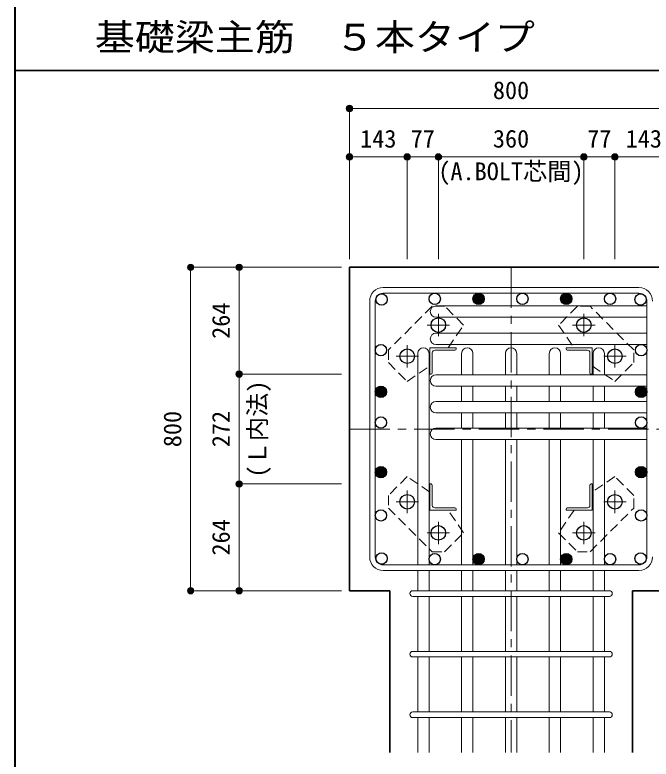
# Model space of a CAD drawing. Units: millimetres at full size, sheet at 1:20. Extents: x -3982 to 3969, y -2797 to 2801.
# Drawn here: x -3982 to -2407, y -1851 to -10 of the extents above; entities that cross this region are included whole.
import ezdxf
from ezdxf.enums import TextEntityAlignment as Align

# ---------------------------------------------------------------- set-up
doc = ezdxf.new("R2010")
doc.units = ezdxf.units.MM
doc.header["$LTSCALE"] = 20
doc.header["$PDMODE"] = 32
doc.header["$PDSIZE"] = 12
doc.linetypes.add('CHAIN1', pattern=[8, 5, -1, 1, -1])
doc.linetypes.add('DASHED1', pattern=[1.8, 1.2, -0.6])
for name, color, linetype, lineweight in [('6-1_躯体線', 2, 'Continuous', 35), ('6-2_A.Bolt_', 4, 'Continuous', 9), ('6-3_柱型主筋', 4, 'Continuous', 9), ('6-4_フープ', 7, 'Continuous', 18), ('6-5_梁主筋', 7, 'Continuous', 18), ('6-6_S.T.P.', 7, 'Continuous', 18), ('6-7_文字', 7, 'Continuous', 18), ('6-9', 4, 'DASHED1', 9), ('6-D_寸法', 4, 'Continuous', 9), ('F-0_枠', 6, 'Continuous', 40)]:
    doc.layers.add(name, color=color, linetype=linetype, lineweight=lineweight)
doc.styles.add('ＭＳ ゴシック', font='')
doc.styles.get('ＭＳ ゴシック').set_extended_font_data('MS Gothic')

msp = doc.modelspace()

# ---------------------------------------------------------------- linework, layer by layer
at = {"layer": '6-1_躯体線'}
for p, q in [((-1953.87, -634.67), (-3153.87, -634.67)), ((-3153.87, -1434.67), (-3153.87, -634.67)), ((-3054.37, -1434.67), (-3153.87, -1434.67)), ((-3054.37, -1834.67), (-3054.37, -1434.67)), ((-2453.37, -1834.67), (-2453.37, -1434.67)), ((-2353.87, -1434.67), (-2453.37, -1434.67))]:
    msp.add_line(p, q, dxfattribs=at)
at = {"layer": '6-2_A.Bolt_', "linetype": 'CHAIN1'}
for p, q in [((-2933.87, -805.37), (-2933.87, -749.87)), ((-2573.87, -805.37), (-2573.87, -749.87)), ((-2906.17, -777.67), (-2961.67, -777.67)), ((-2601.57, -777.67), (-2546.07, -777.67)), ((-3010.87, -882.37), (-3010.87, -826.87)), ((-2496.87, -882.37), (-2496.87, -826.87)), ((-2983.17, -854.67), (-3038.67, -854.67)), ((-2524.57, -854.67), (-2469.07, -854.67)), ((-3010.87, -1186.97), (-3010.87, -1242.47)), ((-2496.87, -1186.97), (-2496.87, -1242.47)), ((-2983.17, -1214.67), (-3038.67, -1214.67)), ((-2524.57, -1214.67), (-2469.07, -1214.67)), ((-2933.87, -1263.97), (-2933.87, -1319.47)), ((-2573.87, -1263.97), (-2573.87, -1319.47)), ((-2906.17, -1291.67), (-2961.67, -1291.67)), ((-2601.57, -1291.67), (-2546.07, -1291.67))]:
    msp.add_line(p, q, dxfattribs=at)
at = {"layer": '6-2_A.Bolt_', "linetype": 'DASHED1'}
for p, q in [((-2954.87, -878.77), (-2954.87, -833.67)), ((-2909.77, -833.67), (-2954.87, -833.67)), ((-2597.97, -833.67), (-2552.87, -833.67)), ((-2552.87, -878.77), (-2552.87, -833.67)), ((-2954.87, -1190.57), (-2954.87, -1235.67)), ((-2552.87, -1190.57), (-2552.87, -1235.67)), ((-2909.77, -1235.67), (-2954.87, -1235.67)), ((-2597.97, -1235.67), (-2552.87, -1235.67))]:
    msp.add_line(p, q, dxfattribs=at)
at = {"layer": '6-2_A.Bolt_'}
for p, q in [((-2954.87, -898.67), (-2954.87, -833.67)), ((-2889.87, -833.67), (-2954.87, -833.67)), ((-2948.87, -845.67), (-2948.87, -895.67)), ((-2942.87, -839.67), (-2892.87, -839.67)), ((-2889.87, -833.67), (-2889.87, -836.67)), ((-2617.87, -833.67), (-2617.87, -836.67)), ((-2617.87, -833.67), (-2552.87, -833.67)), ((-2564.87, -839.67), (-2614.87, -839.67)), ((-2558.87, -845.67), (-2558.87, -895.67)), ((-2552.87, -898.67), (-2552.87, -833.67)), ((-2954.87, -898.67), (-2951.87, -898.67)), ((-2552.87, -898.67), (-2555.87, -898.67)), ((-2954.87, -1170.67), (-2951.87, -1170.67)), ((-2954.87, -1170.67), (-2954.87, -1235.67)), ((-2948.87, -1223.67), (-2948.87, -1173.67)), ((-2558.87, -1223.67), (-2558.87, -1173.67)), ((-2552.87, -1170.67), (-2555.87, -1170.67)), ((-2552.87, -1170.67), (-2552.87, -1235.67)), ((-2942.87, -1229.67), (-2892.87, -1229.67)), ((-2889.87, -1235.67), (-2889.87, -1232.67)), ((-2617.87, -1235.67), (-2617.87, -1232.67)), ((-2564.87, -1229.67), (-2614.87, -1229.67)), ((-2889.87, -1235.67), (-2954.87, -1235.67)), ((-2617.87, -1235.67), (-2552.87, -1235.67))]:
    msp.add_line(p, q, dxfattribs=at)
at = {"layer": '6-2_A.Bolt_', "color": 3, "lineweight": 25}
for centre in [(-2933.87, -777.67), (-2573.87, -777.67), (-3010.87, -854.67), (-2496.87, -854.67), (-3010.87, -1214.67), (-2496.87, -1214.67), (-2933.87, -1291.67), (-2573.87, -1291.67)]:
    msp.add_circle(centre, 18, dxfattribs=at)
at = {"layer": '6-2_A.Bolt_'}
for centre, radius, start, end in [((-2942.87, -845.67), 6, 90, 180), ((-2892.87, -836.67), 3, 270, 0), ((-2614.87, -836.67), 3, 180, 270), ((-2564.87, -845.67), 6, 0, 90), ((-2951.87, -895.67), 3, 270, 0), ((-2555.87, -895.67), 3, 180, 270), ((-2951.87, -1173.67), 3, 0, 90), ((-2555.87, -1173.67), 3, 90, 180), ((-2942.87, -1223.67), 6, 180, 270), ((-2892.87, -1232.67), 3, 0, 90), ((-2614.87, -1232.67), 3, 90, 180), ((-2564.87, -1223.67), 6, 270, 0)]:
    msp.add_arc(centre, radius, start, end, dxfattribs=at)
at = {"layer": '6-3_柱型主筋', "color": 3, "lineweight": 25}
for centre in [(-2942.87, -712.67), (-2834.37, -712.67), (-2725.87, -712.67), (-2617.37, -712.67), (-2508.87, -712.67), (-3074.26, -714.28), (-2433.48, -714.28), (-3075.87, -839.67), (-2431.87, -839.67), (-3075.87, -942.67), (-2431.87, -942.67), (-3075.87, -1018.67), (-2431.87, -1018.67), (-3075.87, -1141.47), (-2431.87, -1141.47), (-3075.87, -1248.26), (-2431.87, -1248.26), (-3074.26, -1355.06), (-2942.87, -1356.67), (-2834.37, -1356.67), (-2725.87, -1356.67), (-2617.37, -1356.67), (-2508.87, -1356.67), (-2433.48, -1355.06)]:
    msp.add_circle(centre, 14, dxfattribs=at)
at = {"layer": '6-3_柱型主筋'}
for centre, radius in [((-2834.37, -712.67), 14), ((-2617.37, -712.67), 14), ((-2834.37, -712.67), 12.6), ((-2834.37, -712.67), 11.2), ((-2834.37, -712.67), 9.8), ((-2834.37, -712.67), 8.4), ((-2834.37, -712.67), 7), ((-2834.37, -712.67), 5.6), ((-2834.37, -712.67), 4.2), ((-2834.37, -712.67), 2.8), ((-2834.37, -712.67), 1.4), ((-2617.37, -712.67), 12.6), ((-2617.37, -712.67), 11.2), ((-2617.37, -712.67), 9.8), ((-2617.37, -712.67), 8.4), ((-2617.37, -712.67), 7), ((-2617.37, -712.67), 5.6), ((-2617.37, -712.67), 4.2), ((-2617.37, -712.67), 2.8), ((-2617.37, -712.67), 1.4), ((-3075.87, -942.67), 14), ((-3075.87, -942.67), 12.6), ((-3075.87, -942.67), 11.2), ((-3075.87, -942.67), 9.8), ((-3075.87, -942.67), 8.4), ((-3075.87, -942.67), 7), ((-3075.87, -942.67), 5.6), ((-3075.87, -942.67), 4.2), ((-2431.87, -942.67), 14), ((-2431.87, -942.67), 12.6), ((-2431.87, -942.67), 11.2), ((-2431.87, -942.67), 9.8), ((-2431.87, -942.67), 8.4), ((-2431.87, -942.67), 7), ((-2431.87, -942.67), 5.6), ((-2431.87, -942.67), 4.2), ((-3075.87, -942.67), 2.8), ((-3075.87, -942.67), 1.4), ((-2431.87, -942.67), 2.8), ((-2431.87, -942.67), 1.4), ((-3075.87, -1141.47), 14), ((-3075.87, -1141.47), 12.6), ((-3075.87, -1141.47), 11.2), ((-3075.87, -1141.47), 9.8), ((-3075.87, -1141.47), 8.4), ((-3075.87, -1141.47), 7), ((-3075.87, -1141.47), 5.6), ((-3075.87, -1141.47), 4.2), ((-3075.87, -1141.47), 2.8), ((-3075.87, -1141.47), 1.4), ((-2431.87, -1141.47), 14), ((-2431.87, -1141.47), 12.6), ((-2431.87, -1141.47), 11.2), ((-2431.87, -1141.47), 9.8), ((-2431.87, -1141.47), 8.4), ((-2431.87, -1141.47), 7), ((-2431.87, -1141.47), 5.6), ((-2431.87, -1141.47), 4.2), ((-2431.87, -1141.47), 2.8), ((-2431.87, -1141.47), 1.4), ((-2834.37, -1356.67), 14), ((-2617.37, -1356.67), 14), ((-2834.37, -1356.67), 12.6), ((-2834.37, -1356.67), 11.2), ((-2834.37, -1356.67), 9.8), ((-2834.37, -1356.67), 8.4), ((-2834.37, -1356.67), 7), ((-2834.37, -1356.67), 5.6), ((-2834.37, -1356.67), 4.2), ((-2834.37, -1356.67), 2.8), ((-2834.37, -1356.67), 1.4), ((-2617.37, -1356.67), 12.6), ((-2617.37, -1356.67), 11.2), ((-2617.37, -1356.67), 9.8), ((-2617.37, -1356.67), 8.4), ((-2617.37, -1356.67), 7), ((-2617.37, -1356.67), 5.6), ((-2617.37, -1356.67), 4.2), ((-2617.37, -1356.67), 2.8), ((-2617.37, -1356.67), 1.4)]:
    msp.add_circle(centre, radius, dxfattribs=at)
at = {"layer": '6-4_フープ'}
for p, q in [((-2437.37, -684.67), (-3070.37, -684.67)), ((-2437.37, -698.67), (-3070.37, -698.67)), ((-3103.87, -1351.17), (-3103.87, -718.17)), ((-3089.87, -1351.17), (-3089.87, -718.17)), ((-2417.87, -1351.17), (-2417.87, -718.17)), ((-2437.37, -1370.67), (-3070.37, -1370.67)), ((-2437.37, -1384.67), (-3070.37, -1384.67))]:
    msp.add_line(p, q, dxfattribs=at)
for centre, radius, start, end in [((-3070.37, -718.17), 33.5, 90, 180), ((-3070.37, -718.17), 19.5, 90, 180), ((-2437.37, -718.17), 33.5, 0, 90), ((-2437.37, -718.17), 19.5, 0, 90), ((-3070.37, -1351.17), 33.5, 180, 270), ((-3070.37, -1351.17), 19.5, 180, 270), ((-2437.37, -1351.17), 33.5, 270, 0), ((-2437.37, -1351.17), 19.5, 270, 0)]:
    msp.add_arc(centre, radius, start, end, dxfattribs=at)
at = {"layer": '6-5_梁主筋'}
for p, q in [((-2939.87, -730.28), (-2417.87, -730.28)), ((-2939.87, -758.28), (-2417.87, -758.28)), ((-2939.87, -797.67), (-2417.87, -797.67)), ((-2939.87, -825.67), (-2417.87, -825.67)), ((-2984.87, -847.55), (-2984.87, -1370.67)), ((-2956.87, -847.55), (-2956.87, -1370.67)), ((-2876.37, -847.67), (-2876.37, -900.67)), ((-2848.37, -847.67), (-2848.37, -900.67)), ((-2767.87, -847.67), (-2767.87, -900.67)), ((-2739.87, -847.67), (-2739.87, -900.67)), ((-2659.37, -847.67), (-2659.37, -900.67)), ((-2631.37, -847.67), (-2631.37, -900.67)), ((-2550.87, -847.67), (-2550.87, -900.67)), ((-2522.87, -847.67), (-2522.87, -900.67)), ((-2939.87, -900.67), (-2417.87, -900.67)), ((-2939.87, -928.67), (-2417.87, -928.67)), ((-2876.37, -966.67), (-2876.37, -928.67)), ((-2848.37, -966.67), (-2848.37, -928.67)), ((-2767.87, -966.67), (-2767.87, -928.67)), ((-2739.87, -966.67), (-2739.87, -928.67)), ((-2659.37, -966.67), (-2659.37, -928.67)), ((-2631.37, -966.67), (-2631.37, -928.67)), ((-2550.87, -966.67), (-2550.87, -928.67)), ((-2522.87, -966.67), (-2522.87, -928.67)), ((-2939.87, -966.67), (-2417.87, -966.67)), ((-2939.87, -994.67), (-2417.87, -994.67)), ((-2876.37, -994.67), (-2876.37, -1032.67)), ((-2848.37, -994.67), (-2848.37, -1032.67)), ((-2767.87, -994.67), (-2767.87, -1032.67)), ((-2739.87, -994.67), (-2739.87, -1032.67)), ((-2659.37, -994.67), (-2659.37, -1032.67)), ((-2631.37, -994.67), (-2631.37, -1032.67)), ((-2550.87, -994.67), (-2550.87, -1032.67)), ((-2522.87, -994.67), (-2522.87, -1032.67)), ((-2939.87, -1032.67), (-2417.87, -1032.67)), ((-2939.87, -1060.67), (-2417.87, -1060.67)), ((-2876.37, -1060.67), (-2876.37, -1370.67)), ((-2848.37, -1060.67), (-2848.37, -1370.67)), ((-2767.87, -1060.67), (-2767.87, -1370.67)), ((-2739.87, -1060.67), (-2739.87, -1370.67)), ((-2659.37, -1060.67), (-2659.37, -1370.67)), ((-2631.37, -1060.67), (-2631.37, -1370.67)), ((-2550.87, -1060.67), (-2550.87, -1370.67)), ((-2522.87, -1060.67), (-2522.87, -1370.67)), ((-2984.87, -1384.67), (-2984.87, -1434.67)), ((-2956.87, -1384.67), (-2956.87, -1434.67)), ((-2876.37, -1384.67), (-2876.37, -1434.67)), ((-2848.37, -1384.67), (-2848.37, -1434.67)), ((-2767.87, -1384.67), (-2767.87, -1434.67)), ((-2739.87, -1384.67), (-2739.87, -1434.67)), ((-2659.37, -1384.67), (-2659.37, -1434.67)), ((-2631.37, -1384.67), (-2631.37, -1434.67)), ((-2550.87, -1384.67), (-2550.87, -1434.67)), ((-2522.87, -1384.67), (-2522.87, -1434.67)), ((-2984.87, -1448.67), (-2984.87, -1584.67)), ((-2956.87, -1448.67), (-2956.87, -1584.67)), ((-2876.37, -1448.67), (-2876.37, -1584.67)), ((-2848.37, -1448.67), (-2848.37, -1584.67)), ((-2767.87, -1448.67), (-2767.87, -1584.67)), ((-2739.87, -1448.67), (-2739.87, -1584.67)), ((-2659.37, -1448.67), (-2659.37, -1584.67)), ((-2631.37, -1448.67), (-2631.37, -1584.67)), ((-2550.87, -1448.67), (-2550.87, -1584.67)), ((-2522.87, -1448.67), (-2522.87, -1584.67)), ((-2984.87, -1598.67), (-2984.87, -1734.67)), ((-2956.87, -1598.67), (-2956.87, -1734.67)), ((-2876.37, -1598.67), (-2876.37, -1734.67)), ((-2848.37, -1598.67), (-2848.37, -1734.67)), ((-2767.87, -1598.67), (-2767.87, -1734.67)), ((-2739.87, -1598.67), (-2739.87, -1734.67)), ((-2659.37, -1598.67), (-2659.37, -1734.67)), ((-2631.37, -1598.67), (-2631.37, -1734.67)), ((-2550.87, -1598.67), (-2550.87, -1734.67)), ((-2522.87, -1598.67), (-2522.87, -1734.67)), ((-2984.87, -1748.67), (-2984.87, -1834.67)), ((-2956.87, -1748.67), (-2956.87, -1834.67)), ((-2876.37, -1748.67), (-2876.37, -1834.67)), ((-2848.37, -1748.67), (-2848.37, -1834.67)), ((-2767.87, -1748.67), (-2767.87, -1834.67)), ((-2739.87, -1748.67), (-2739.87, -1834.67)), ((-2659.37, -1748.67), (-2659.37, -1834.67)), ((-2631.37, -1748.67), (-2631.37, -1834.67)), ((-2550.87, -1748.67), (-2550.87, -1834.67)), ((-2522.87, -1748.67), (-2522.87, -1834.67))]:
    msp.add_line(p, q, dxfattribs=at)
for centre, start, end in [((-2939.87, -744.28), 90, 180), ((-2939.87, -744.28), 180, 270), ((-2939.87, -811.67), 90, 180), ((-2939.87, -811.67), 180, 270), ((-2970.87, -847.67), 90, 179.51825), ((-2970.87, -847.67), 0.48175, 90), ((-2862.37, -847.67), 90, 180), ((-2862.37, -847.67), 0, 90), ((-2753.87, -847.67), 90, 180), ((-2753.87, -847.67), 0, 90), ((-2645.37, -847.67), 90, 180), ((-2645.37, -847.67), 0, 90), ((-2536.87, -847.67), 90, 180), ((-2536.87, -847.67), 0, 90), ((-2939.87, -914.67), 90, 180), ((-2939.87, -914.67), 180, 270), ((-2939.87, -980.67), 90, 180), ((-2939.87, -980.67), 180, 270), ((-2939.87, -1046.67), 90, 180), ((-2939.87, -1046.67), 180, 270)]:
    msp.add_arc(centre, 14, start, end, dxfattribs=at)
at = {"layer": '6-6_S.T.P.'}
for p, q in [((-2997.37, -1434.67), (-2510.76, -1434.67)), ((-2997.37, -1448.67), (-2510.76, -1448.67)), ((-2997.37, -1584.67), (-2510.76, -1584.67)), ((-2997.37, -1598.67), (-2510.76, -1598.67)), ((-2997.37, -1734.67), (-2510.76, -1734.67)), ((-2997.37, -1748.67), (-2510.76, -1748.67))]:
    msp.add_line(p, q, dxfattribs=at)
for centre, start, end in [((-2997.37, -1441.67), 90, 270), ((-2997.37, -1441.67), 90, 270), ((-2997.37, -1441.67), 90, 270), ((-2997.37, -1441.67), 90, 270), ((-2510.37, -1441.67), 270, 90), ((-2510.37, -1441.67), 270, 90), ((-2510.37, -1441.67), 270, 90), ((-2510.37, -1441.67), 270, 90), ((-2997.37, -1591.67), 90, 270), ((-2510.37, -1591.67), 270, 90), ((-2997.37, -1741.67), 90, 270), ((-2510.37, -1741.67), 270, 90)]:
    msp.add_arc(centre, 7, start, end, dxfattribs=at)
at = {"layer": '6-9'}
for p, q in [((-2949.37, -730.97), (-3057.57, -839.17)), ((-2918.27, -730.97), (-2949.37, -730.97)), ((-2871.57, -777.67), (-2918.27, -730.97)), ((-2558.37, -730.97), (-2589.47, -730.97)), ((-2450.17, -839.17), (-2558.37, -730.97)), ((-2909.77, -833.67), (-2871.57, -777.67)), ((-3057.57, -839.17), (-3057.57, -870.27)), ((-2450.17, -870.27), (-2450.17, -839.17)), ((-2552.87, -878.77), (-2496.87, -916.97)), ((-2496.87, -916.97), (-2450.17, -870.27)), ((-3010.87, -1152.37), (-3057.57, -1199.07)), ((-2954.87, -1190.58), (-3010.87, -1152.37)), ((-3057.57, -1199.07), (-3057.57, -1230.17)), ((-2450.17, -1230.17), (-2450.17, -1199.07)), ((-3057.57, -1230.17), (-2949.37, -1338.37)), ((-2558.37, -1338.37), (-2450.17, -1230.17)), ((-2597.96, -1235.67), (-2636.17, -1291.67)), ((-2636.17, -1291.67), (-2589.47, -1338.37)), ((-2949.37, -1338.37), (-2918.27, -1338.37)), ((-2589.47, -1338.37), (-2558.37, -1338.37))]:
    msp.add_line(p, q, dxfattribs=at)
for points in [[(-2589.47, -730.97), (-2636.17, -777.67), (-2598.05, -833.67)], [(-3057.57, -870.27), (-3010.87, -916.97), (-2954.87, -878.86)], [(-2450.17, -1199.07), (-2496.87, -1152.37), (-2552.87, -1190.49)], [(-2918.27, -1338.37), (-2871.57, -1291.67), (-2909.68, -1235.67)]]:
    msp.add_lwpolyline(points, dxfattribs=at)
at = {"layer": '6-D_寸法'}
for p, q in [((-2353.87, -241.65), (-3153.87, -241.65)), ((-3153.87, -361.65), (-3010.87, -361.65)), ((-3010.87, -361.65), (-3010.87, -614.67)), ((-3010.87, -361.65), (-2933.87, -361.65)), ((-2933.87, -361.65), (-2933.87, -614.67)), ((-2573.87, -361.65), (-2933.87, -361.65)), ((-2933.87, -361.65), (-2573.87, -361.65)), ((-2573.87, -361.65), (-2573.87, -614.67)), ((-2573.87, -361.65), (-2496.87, -361.65)), ((-2496.87, -361.65), (-2496.87, -614.67)), ((-2496.87, -361.65), (-2353.87, -361.65)), ((-3546.89, -634.67), (-3426.89, -634.67)), ((-3546.89, -634.67), (-3546.89, -1434.67)), ((-3426.89, -634.67), (-3173.87, -634.67)), ((-3426.89, -634.67), (-3426.89, -898.67)), ((-3426.89, -898.67), (-3173.87, -898.67)), ((-3426.89, -898.67), (-3426.89, -1170.67)), ((-3426.89, -1170.67), (-3173.87, -1170.67)), ((-3426.89, -1170.67), (-3426.89, -1434.67))]:
    msp.add_line(p, q, dxfattribs=at)
at = {"layer": '6-D_寸法', "linetype": 'CHAIN1'}
for p, q in [((-2753.87, -634.67), (-2753.87, -1834.67)), ((-3153.87, -1034.67), (-2353.87, -1034.67))]:
    msp.add_line(p, q, dxfattribs=at)
at = {"layer": '6-D_寸法'}
for points in [[(-3153.87, -241.65), (-3153.87, -361.65), (-3153.87, -614.67)], [(-3546.89, -1434.67), (-3426.89, -1434.67), (-3173.87, -1434.67)]]:
    msp.add_lwpolyline(points, dxfattribs=at)
for centre, radius in [((-3153.87, -241.65), 8), ((-3153.87, -241.65), 7.2), ((-3153.87, -241.65), 6.4), ((-3153.87, -241.65), 5.6), ((-3153.87, -241.65), 4.8), ((-3153.87, -241.65), 4), ((-3153.87, -241.65), 3.2), ((-3153.87, -241.65), 2.4), ((-3153.87, -241.65), 1.6), ((-3153.87, -241.65), 0.8), ((-3153.87, -361.65), 8), ((-3153.87, -361.65), 7.2), ((-3153.87, -361.65), 6.4), ((-3153.87, -361.65), 5.6), ((-3153.87, -361.65), 4.8), ((-3153.87, -361.65), 4), ((-3153.87, -361.65), 3.2), ((-3153.87, -361.65), 2.4), ((-3153.87, -361.65), 1.6), ((-3153.87, -361.65), 0.8), ((-3010.87, -361.65), 8), ((-3010.87, -361.65), 7.2), ((-3010.87, -361.65), 6.4), ((-3010.87, -361.65), 5.6), ((-3010.87, -361.65), 4.8), ((-3010.87, -361.65), 4), ((-3010.87, -361.65), 3.2), ((-3010.87, -361.65), 2.4), ((-3010.87, -361.65), 1.6), ((-3010.87, -361.65), 0.8), ((-2933.87, -361.65), 8), ((-2933.87, -361.65), 7.2), ((-2933.87, -361.65), 6.4), ((-2933.87, -361.65), 5.6), ((-2933.87, -361.65), 4.8), ((-2933.87, -361.65), 4), ((-2933.87, -361.65), 3.2), ((-2933.87, -361.65), 2.4), ((-2933.87, -361.65), 1.6), ((-2933.87, -361.65), 0.8), ((-2573.87, -361.65), 8), ((-2573.87, -361.65), 7.2), ((-2573.87, -361.65), 6.4), ((-2573.87, -361.65), 5.6), ((-2573.87, -361.65), 4.8), ((-2573.87, -361.65), 4), ((-2573.87, -361.65), 3.2), ((-2573.87, -361.65), 2.4), ((-2573.87, -361.65), 1.6), ((-2573.87, -361.65), 0.8), ((-2496.87, -361.65), 8), ((-2496.87, -361.65), 7.2), ((-2496.87, -361.65), 6.4), ((-2496.87, -361.65), 5.6), ((-2496.87, -361.65), 4.8), ((-2496.87, -361.65), 4), ((-2496.87, -361.65), 3.2), ((-2496.87, -361.65), 2.4), ((-2496.87, -361.65), 1.6), ((-2496.87, -361.65), 0.8), ((-3546.89, -634.67), 8), ((-3546.89, -634.67), 7.2), ((-3546.89, -634.67), 6.4), ((-3546.89, -634.67), 5.6), ((-3546.89, -634.67), 4.8), ((-3546.89, -634.67), 4), ((-3546.89, -634.67), 3.2), ((-3546.89, -634.67), 2.4), ((-3546.89, -634.67), 1.6), ((-3546.89, -634.67), 0.8), ((-3426.89, -634.67), 8), ((-3426.89, -634.67), 7.2), ((-3426.89, -634.67), 6.4), ((-3426.89, -634.67), 5.6), ((-3426.89, -634.67), 4.8), ((-3426.89, -634.67), 4), ((-3426.89, -634.67), 3.2), ((-3426.89, -634.67), 2.4), ((-3426.89, -634.67), 1.6), ((-3426.89, -634.67), 0.8), ((-3426.89, -898.67), 8), ((-3426.89, -898.67), 7.2), ((-3426.89, -898.67), 6.4), ((-3426.89, -898.67), 5.6), ((-3426.89, -898.67), 4.8), ((-3426.89, -898.67), 4), ((-3426.89, -898.67), 3.2), ((-3426.89, -898.67), 2.4), ((-3426.89, -898.67), 1.6), ((-3426.89, -898.67), 0.8), ((-3426.89, -1170.67), 8), ((-3426.89, -1170.67), 7.2), ((-3426.89, -1170.67), 6.4), ((-3426.89, -1170.67), 5.6), ((-3426.89, -1170.67), 4.8), ((-3426.89, -1170.67), 4), ((-3426.89, -1170.67), 3.2), ((-3426.89, -1170.67), 2.4), ((-3426.89, -1170.67), 1.6), ((-3426.89, -1170.67), 0.8), ((-3546.89, -1434.67), 8), ((-3546.89, -1434.67), 7.2), ((-3546.89, -1434.67), 6.4), ((-3546.89, -1434.67), 5.6), ((-3546.89, -1434.67), 4.8), ((-3546.89, -1434.67), 4), ((-3546.89, -1434.67), 3.2), ((-3546.89, -1434.67), 2.4), ((-3546.89, -1434.67), 1.6), ((-3546.89, -1434.67), 0.8), ((-3426.89, -1434.67), 8), ((-3426.89, -1434.67), 7.2), ((-3426.89, -1434.67), 6.4), ((-3426.89, -1434.67), 5.6), ((-3426.89, -1434.67), 4.8), ((-3426.89, -1434.67), 4), ((-3426.89, -1434.67), 3.2), ((-3426.89, -1434.67), 2.4), ((-3426.89, -1434.67), 1.6), ((-3426.89, -1434.67), 0.8)]:
    msp.add_circle(centre, radius, dxfattribs=at)
at = {"layer": '6-D_寸法', "color": 7}
for p in [(-3153.87, -241.65), (-3153.87, -361.65), (-3010.87, -361.65), (-2933.87, -361.65), (-2573.87, -361.65), (-2496.87, -361.65), (-3546.89, -634.67), (-3426.89, -634.67), (-3426.89, -898.67), (-3426.89, -1170.67), (-3546.89, -1434.67), (-3426.89, -1434.67)]:
    msp.add_point(p, dxfattribs=at)
at = {"layer": 'F-0_枠'}
msp.add_line((-3981.92, 2800.77), (-3981.92, -2786.81), dxfattribs=at)
at = {"layer": 'F-0_枠', "color": 2, "lineweight": 35}
msp.add_line((-3981.92, -148.03), (2482.4, -148.03), dxfattribs=at)

# ---------------------------------------------------------------- texts
at = {"layer": '6-7_文字', "color": 2, "style": 'ＭＳ ゴシック', "width": 1.1}
msp.add_text('\u3000\u3000基礎梁主筋\u3000５本タイプ', height=65.98, dxfattribs=at).set_placement((-3981.92, -118.03), align=Align.BOTTOM_LEFT)
at = {"layer": '6-D_寸法', "style": 'ＭＳ ゴシック'}
for s, p in [('800', (-2798.87, -231.65)), ('143', (-3127.37, -351.65)), ('77', (-3002.37, -351.65)), ('360', (-2798.87, -351.65)), ('77', (-2565.37, -351.65)), ('143', (-2470.37, -351.65)), ('(A.BOLT芯間)', (-2933.87, -432.38))]:
    msp.add_text(s, height=43.99, dxfattribs=at).set_placement(p, align=Align.BOTTOM_LEFT)
for s, p in [('264', (-3436.89, -811.67)), ('(Ｌ内法)', (-3346.68, -1154.67)), ('800', (-3556.89, -1079.67)), ('272', (-3436.89, -1079.67)), ('264', (-3436.89, -1347.67))]:
    msp.add_text(s, height=43.99, rotation=90, dxfattribs=at).set_placement(p, align=Align.BOTTOM_LEFT)

doc.saveas('drawing.dxf')
